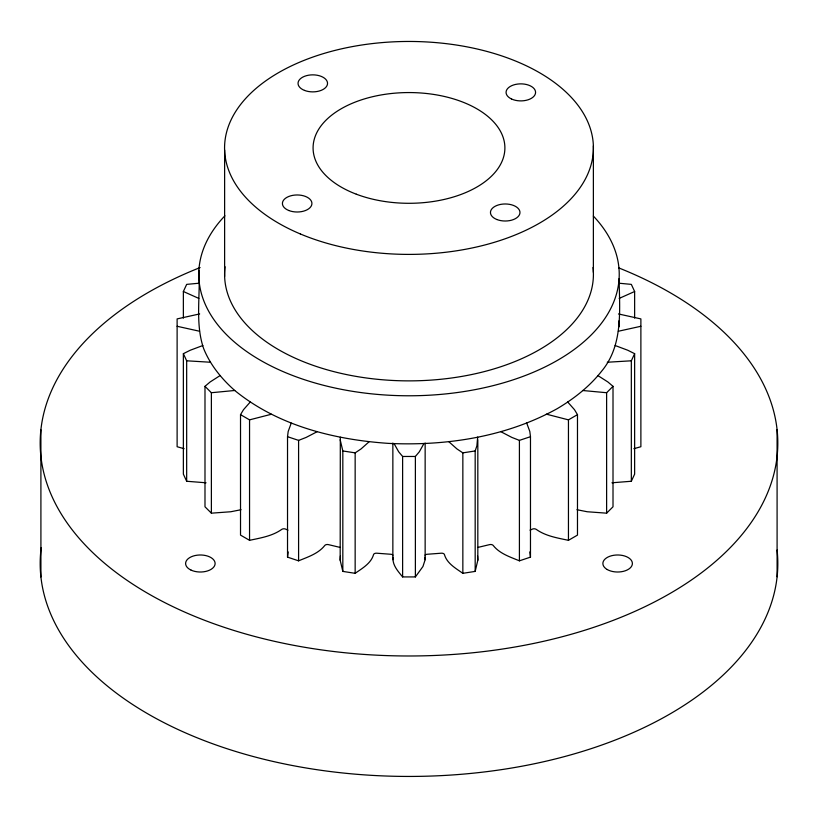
<?xml version="1.0" encoding="UTF-8"?>
<svg xmlns="http://www.w3.org/2000/svg" width="818" height="818" viewBox="0 0 818 818"><rect width="100%" height="100%" fill="white"/><g stroke="black" fill="none" stroke-linecap="round" stroke-linejoin="round"><path stroke-width="1.23" d="M392.988 555.177A2.802 1.616 0 0 0 390.677 554.256L376.842 553.213A2.802 1.616 0 0 0 373.581 554.512C371.106 563.408 362.21 568.336 355.155 573.316L342.824 571.404L340.176 560.218L340.319 437.19M340.176 560.218L340.421 555.892M425.145 443.059L425.145 559.706L422.947 566.506L415.38 576.925L402.62 576.925C398.121 571.393 392.078 564.921 393.11 557.242M340.278 547.457L328.55 544.655A2.802 1.616 0 0 0 324.818 545.422C318.406 553.653 307.875 556.966 298.59 560.831L287.527 557.14L287.527 436.689L288.181 431.464L291.249 423.09M287.527 557.14L288.181 551.915M477.671 437.057L476.894 445.8L475.176 450.953L475.176 571.404L462.845 573.316C455.79 568.336 446.894 563.408 444.419 554.512A2.802 1.616 0 0 0 441.158 553.213L427.323 554.256A2.802 1.616 0 0 0 425.012 555.177M477.824 439.767L477.824 560.218L475.176 571.404M619.103 278.621C619.584 310.022 623.357 345.186 601.659 371.157C589.522 386.566 573.97 398.744 557.17 408.693C506.056 436.965 446.342 446.096 388.53 443.387C334.041 439.685 277.783 425.657 234.746 390.483C221.606 378.867 210.349 365.032 203.692 348.683C194.981 323.468 200.502 296.269 198.897 270.196M424.01 443.438L419.348 451.751L415.38 456.464L415.38 576.925M183.365 318.13L183.365 291.505L186.668 284.378L199.071 283.212M611.946 482.784L631.332 481.26L631.332 360.799L634.635 353.683L627.774 350.247L615.136 345.523M631.332 481.26L634.635 474.133L634.635 353.683M287.956 530.146L285.748 529.164A2.802 1.616 0 0 0 281.801 529.348C272.404 536.087 260.605 537.958 249.551 540.32L240.523 535.105L240.523 414.644L243.498 409.695L250.206 402.078M369.296 441.587L361.096 448.898L355.155 452.855L342.824 450.953L340.176 439.767M576.946 509.716L587.222 511.751L606.619 513.172L606.619 392.722L613.009 386.341L607.917 381.996L597.784 375.513M606.619 513.172L613.009 506.792L613.009 386.341M241.054 509.716L230.778 511.751L211.381 513.172L204.991 506.792L204.991 386.341L210.083 381.996L220.073 375.585M317.251 431.638L306.106 437.436L298.59 440.37L287.527 436.689M546.363 414.153L568.449 419.859L577.477 414.644L574.502 409.695L567.61 401.904M530.044 530.146L532.252 529.164A2.802 1.616 0 0 1 536.199 529.348C545.596 536.087 557.395 537.958 568.449 540.32L577.477 535.105L577.477 414.644M206.054 482.784L186.668 481.26L183.365 474.133L183.365 353.683L190.226 350.247L202.844 345.523M618.929 283.212L631.332 284.378L634.635 291.505L619.175 298.417M271.392 414.245L249.551 419.859L240.523 414.644M500.647 431.577L511.894 437.436L519.41 440.37L530.473 436.689L529.819 431.464L526.639 422.896M477.722 547.457L489.45 544.655A2.802 1.616 0 0 1 493.182 545.422C499.594 553.653 510.125 556.966 519.41 560.831L530.473 557.14L530.473 436.689M640.883 326.28L618.347 331.249M633.878 448.693L640.883 446.73L640.883 318.908L618.469 313.948M234.746 390.483L211.381 392.722L204.991 386.341M448.693 441.577L456.904 448.898L462.845 452.855L475.176 450.953M199.653 313.928L177.117 318.908L177.117 446.73L184.122 448.693M631.332 360.799L607.283 362.241M210.43 362.241L186.668 360.799L183.365 353.683M394.01 443.499L398.652 451.751L402.62 456.464L415.38 456.464M606.619 392.722L582.733 390.513M199.531 331.239L177.117 326.28M198.825 298.417L183.365 291.505M529.819 551.915L530.473 557.14M424.89 557.242L425.145 559.706M477.579 555.892L477.824 560.218M618.817 320.953L619.103 326.801M777.08 429.583L777.1 576.782M634.635 291.505L634.635 318.13M593.377 145.87L593.377 272.343M568.449 419.859L568.449 540.32M519.41 440.37L519.41 560.831M462.845 452.855L462.845 573.316M402.62 456.464L402.62 576.925M392.855 443.059L392.855 559.706M355.155 452.855L355.155 573.316M342.824 450.953L342.824 571.404M298.59 440.37L298.59 560.831M249.551 419.859L249.551 540.32M224.623 149.991L224.623 276.474M211.381 392.722L211.381 513.172M186.668 360.799L186.668 481.26M40.9 429.767L40.92 576.966M777.08 550.033A368.816 212.936 0 0 1 407.057 776.435A368.816 212.936 0 0 1 41.186 547.804M618.786 267.915A368.816 212.936 0 0 1 684.748 584.451A368.816 212.936 0 0 1 132.536 583.991A368.816 212.936 0 0 1 200.103 267.558M593.347 216.064A210.226 121.371 0 0 1 408.744 395.779A210.226 121.371 0 0 1 224.899 215.809M593.019 267.486A184.408 106.463 0 0 1 408.356 380.871A184.408 106.463 0 0 1 225.073 266.74M191.115 570.136A14.755 8.517 0 0 0 214.94 564.809A14.755 8.517 0 0 0 195.042 555.555A14.755 8.517 0 0 0 191.115 570.136M607.201 569.522A14.755 8.517 0 0 0 631.885 565.708A14.755 8.517 0 0 0 613.817 555.269A14.755 8.517 0 0 0 607.201 569.522M356.29 194.183A95.89 55.358 0 0 0 504.726 151.156A95.89 55.358 0 0 0 365.983 98.446A95.89 55.358 0 0 0 356.29 194.183M300.37 233.968A184.408 106.463 0 0 0 592.365 159.224A184.408 106.463 0 0 0 334.265 50.593A184.408 106.463 0 0 0 300.37 233.968M496.904 219.531A14.755 8.517 0 0 0 519.931 213.13A14.755 8.517 0 0 0 498.816 204.817A14.755 8.517 0 0 0 496.904 219.531M288.856 210.523A14.755 8.517 0 0 0 311.883 204.122A14.755 8.517 0 0 0 290.768 195.809A14.755 8.517 0 0 0 288.856 210.523M304.47 90.399A14.755 8.517 0 0 0 327.497 83.998A14.755 8.517 0 0 0 306.382 75.696A14.755 8.517 0 0 0 304.47 90.399M511.516 98.988A14.755 8.517 0 0 0 535.391 93.733A14.755 8.517 0 0 0 515.575 84.418A14.755 8.517 0 0 0 511.516 98.988"/></g></svg>
